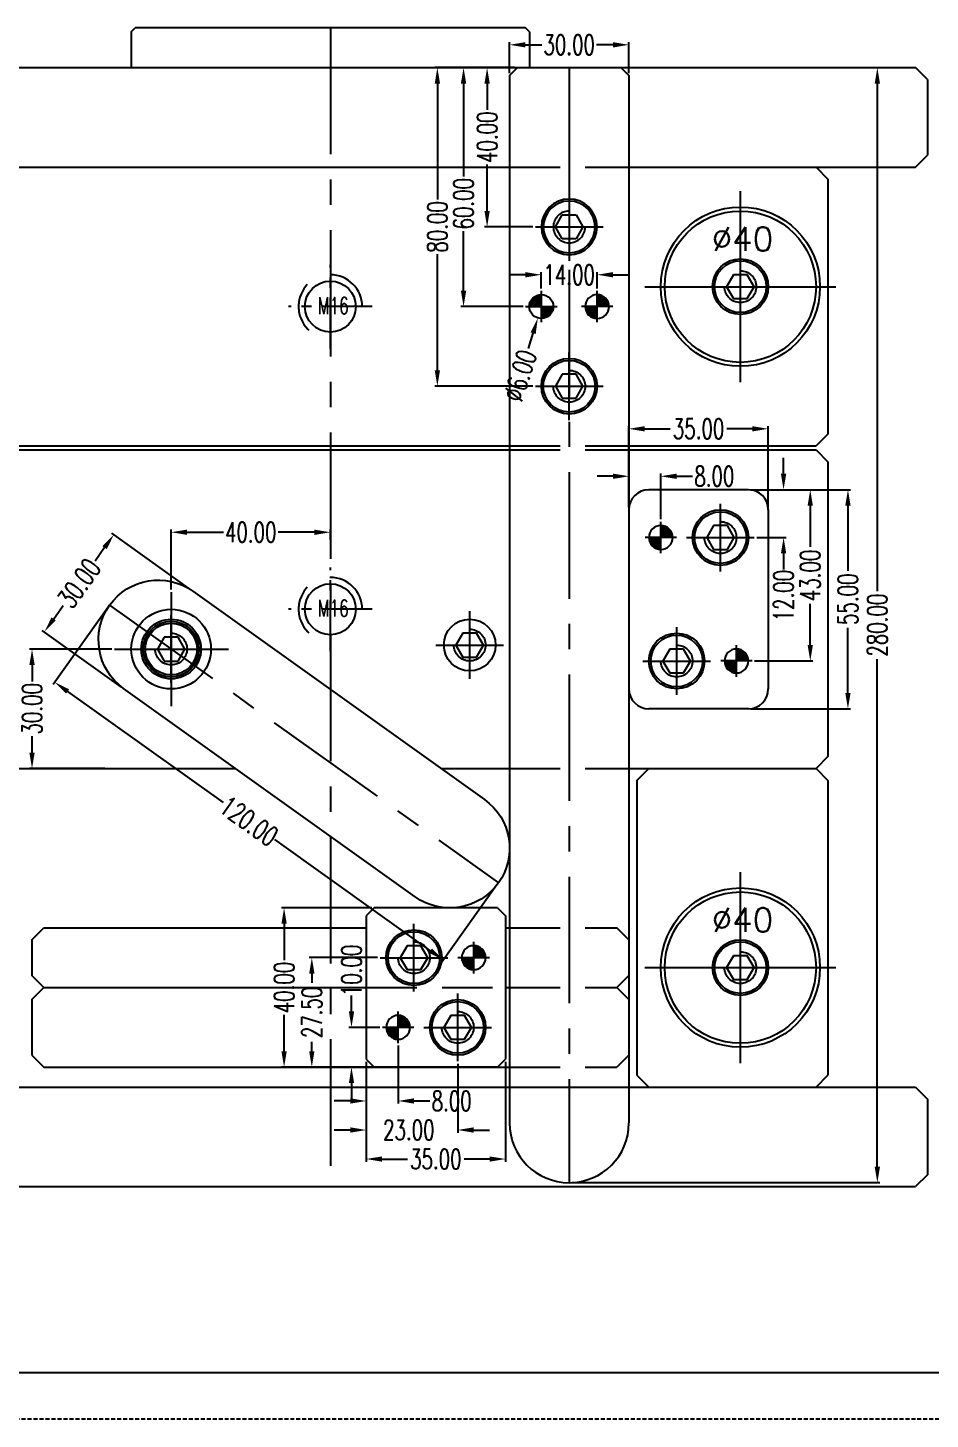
# Model space of a CAD drawing. Header units: inches. Extents: x 149964 to 151052, y -48230 to -47460.
# Drawn here: x 150154.2 to 150380.8, y -48229.7 to -47880.3 of the extents above; entities that cross this region are included whole.
import ezdxf

# ---------------------------------------------------------------- set-up
doc = ezdxf.new("R2010")
doc.units = ezdxf.units.IN
doc.header["$LTSCALE"] = 2
doc.header["$MEASUREMENT"] = 0
doc.header["$PDMODE"] = 3
doc.header["$PDSIZE"] = 0.3125
for name, pattern in [('ACAD_ISO08W100', [36, 24, -3, 6, -3]), ('CENTER', [50.8, 31.75, -6.35, 6.35, -6.35]), ('CENTER1', [0.6, 0.3, -0.1, 0.1, -0.1]), ('CENTERX2', [4, 2.5, -0.5, 0.5, -0.5]), ('DASHED', [0.75, 0.5, -0.25]), ('HIDDEN', [9.525, 6.35, -3.175]), ('HIDDEN2', [4.7625, 3.175, -1.5875])]:
    doc.linetypes.add(name, pattern=pattern)
doc.layers.get('0').update_dxf_attribs({"linetype": 'CONTINUOUS'})
doc.layers.get('Defpoints').update_dxf_attribs({"linetype": 'CONTINUOUS'})
for name, color, linetype in [('A', 7, 'CONTINUOUS'), ('CL', 1, 'ACAD_ISO08W100'), ('H7', 1, 'CENTERX2'), ('PIN', 4, 'CONTINUOUS'), ('SCREW', 52, 'HIDDEN'), ('SLIDE', 6, 'CONTINUOUS'), ('SP', 3, 'CONTINUOUS')]:
    doc.layers.add(name, color=color, linetype=linetype)
doc.layers.add('dim', color=3, linetype='CONTINUOUS', lineweight=15)
doc.layers.add('WR', color=122, linetype='HIDDEN', lineweight=18)
doc.styles.add('ROMANS', font='ROMANS.shx', dxfattribs={"height": 5, "bigfont": 'chineset.shx'})
doc.styles.get("Standard").update_dxf_attribs({"font": 'txt.shx', "width": 0.67})
doc.dimstyles.new('2.00', dxfattribs={"dimtxt": 5, "dimasz": 4, "dimexe": 0.666, "dimexo": 0.626, "dimgap": 1, "dimtad": 0, "dimzin": 0, "dimdsep": 46, "dimtxsty": 'Standard', "dimcen": 0.09, "dimclrd": 3, "dimclre": 3, "dimclrt": 7, "dimazin": 0, "dimtfac": 1, "dimtofl": 0, "dimtmove": 0, "dimatfit": 0, "dimfxl": 0, "dimtolj": 1, "dimtzin": 0, "dimarcsym": 0})

# ---------------------------------------------------------------- blocks, each defined once
blk = doc.blocks.new('20100227.151117')
at = {"layer": 'SCREW', "linetype": 'CENTER1', "ltscale": 35}
for p, q in [((0, -8.5), (0, 8.5)), ((-8.5, 0), (8.5, 0))]:
    blk.add_line(p, q, dxfattribs=at)
at = {"layer": 'SCREW', "linetype": 'HIDDEN2'}
blk.add_lwpolyline([(-1.73, 3), (-3.46, 0), (-1.73, -3), (1.73, -3), (3.46, 0), (1.73, 3)], close=True, dxfattribs=at)
at = {"layer": 'SCREW', "linetype": 'Continuous'}
for radius in [7, 6.5]:
    blk.add_circle((0, 0), radius, dxfattribs=at)
at = {"layer": 'SCREW'}
blk.add_circle((0, 0), 4, dxfattribs=at)
blk = doc.blocks.new('FGA')
at = {"layer": 'PIN'}
for p, q in [((19364.31, -4822.37), (19368.28, -4818.4)), ((19364.38, -4821.64), (19367.58, -4818.43)), ((19364.68, -4820.67), (19366.62, -4818.74)), ((19365, -4822.34), (19368.28, -4819.06)), ((19365.67, -4822.34), (19368.28, -4819.72)), ((19366.33, -4822.34), (19368.28, -4820.39)), ((19366.99, -4822.34), (19368.28, -4821.05)), ((19367.65, -4822.34), (19368.28, -4821.71)), ((19368.28, -4823.7), (19369.64, -4822.34)), ((19368.28, -4822.38), (19368.32, -4822.34)), ((19368.28, -4823.04), (19368.98, -4822.34)), ((19368.28, -4824.36), (19370.31, -4822.34)), ((19368.28, -4825.69), (19371.63, -4822.34)), ((19368.28, -4825.03), (19370.97, -4822.34)), ((19368.33, -4826.31), (19372.25, -4822.38)), ((19369.07, -4826.23), (19372.17, -4823.13)), ((19370.08, -4825.88), (19371.82, -4824.14))]:
    blk.add_line(p, q, dxfattribs=at)
at = {"layer": 'PIN', "linetype": 'CENTER'}
for p, q in [((19368.28, -4827.56), (19368.28, -4817.12)), ((19363.06, -4822.34), (19373.5, -4822.34))]:
    blk.add_line(p, q, dxfattribs=at)
at = {"layer": 'PIN'}
blk.add_circle((19368.28, -4822.34), 3.97, dxfattribs=at)
blk = doc.blocks.new('*D35399')
at = {"layer": 'Defpoints', "color": 0}
for p in [(150174.71, -48025.31), (150272.36, -48095.06), (150258.54, -48114.41)]:
    blk.add_point(p, dxfattribs=at)
at = {"layer": 'dim', "color": 3, "linetype": 'ByBlock', "lineweight": -2}
for p, q in [((150174.35, -48025.82), (150160.5, -48045.21)), ((150164.14, -48046.99), (150203.22, -48074.9)), ((150255.28, -48112.09), (150216.21, -48084.18)), ((150272, -48095.57), (150258.15, -48114.96))]:
    blk.add_line(p, q, dxfattribs=at)
at = {"layer": 'dim', "color": 3, "linetype": 'ByBlock'}
for points in [[(150164.53, -48046.45), (150163.76, -48047.53), (150160.89, -48044.67)], [(150254.9, -48112.63), (150255.67, -48111.55), (150258.54, -48114.41)]]:
    blk.add_solid(points, dxfattribs=at)
at = {"layer": 'dim', "color": 7, "linetype": 'ByBlock', "insert": (150209.71, -48079.54), "char_height": 5, "attachment_point": 5, "rotation": 324.4623}
blk.add_mtext('\\A1;120.00', dxfattribs=at)
blk = doc.blocks.new('*D35400')
at = {"layer": 'Defpoints', "color": 0}
for p in [(150155.21, -48036.34), (150175.89, -48036.34), (150174.08, -48066.34)]:
    blk.add_point(p, dxfattribs=at)
at = {"layer": 'dim', "color": 3, "linetype": 'ByBlock', "lineweight": -2}
for p, q in [((150175.26, -48036.34), (150154.55, -48036.34)), ((150155.21, -48040.34), (150155.21, -48044.48)), ((150155.21, -48062.34), (150155.21, -48058.21)), ((150173.46, -48066.34), (150154.55, -48066.34))]:
    blk.add_line(p, q, dxfattribs=at)
at = {"layer": 'dim', "color": 3, "linetype": 'ByBlock'}
for points in [[(150155.88, -48040.34), (150154.55, -48040.34), (150155.21, -48036.34)], [(150154.55, -48062.34), (150155.88, -48062.34), (150155.21, -48066.34)]]:
    blk.add_solid(points, dxfattribs=at)
at = {"layer": 'dim', "color": 7, "linetype": 'ByBlock', "insert": (150155.21, -48051.34), "char_height": 5, "attachment_point": 5, "rotation": 90}
blk.add_mtext('\\A1;30.00', dxfattribs=at)
blk = doc.blocks.new('*D35401')
at = {"layer": 'Defpoints', "color": 0}
for p in [(150230.15, -48007.02), (150230.15, -48009.48), (150190.15, -48022.03)]:
    blk.add_point(p, dxfattribs=at)
at = {"layer": 'dim', "color": 3, "linetype": 'ByBlock', "lineweight": -2}
for p, q in [((150190.15, -48021.4), (150190.15, -48006.35)), ((150194.15, -48007.02), (150203.29, -48007.02)), ((150226.15, -48007.02), (150217.02, -48007.02)), ((150230.15, -48008.85), (150230.15, -48006.35))]:
    blk.add_line(p, q, dxfattribs=at)
at = {"layer": 'dim', "color": 3, "linetype": 'ByBlock'}
for points in [[(150194.15, -48006.35), (150194.15, -48007.68), (150190.15, -48007.02)], [(150226.15, -48007.68), (150226.15, -48006.35), (150230.15, -48007.02)]]:
    blk.add_solid(points, dxfattribs=at)
at = {"layer": 'dim', "color": 7, "linetype": 'ByBlock', "insert": (150210.15, -48007.02), "char_height": 5, "attachment_point": 5}
blk.add_mtext('\\A1;40.00', dxfattribs=at)
blk = doc.blocks.new('*D35402')
at = {"layer": 'Defpoints', "color": 0}
for p in [(150218.53, -48101.34), (150241.15, -48101.34), (150241.15, -48141.34)]:
    blk.add_point(p, dxfattribs=at)
at = {"layer": 'dim', "color": 3, "linetype": 'ByBlock', "lineweight": -2}
for p, q in [((150240.53, -48101.34), (150217.86, -48101.34)), ((150218.53, -48105.34), (150218.53, -48114.48)), ((150218.53, -48137.34), (150218.53, -48128.21)), ((150240.53, -48141.34), (150217.86, -48141.34))]:
    blk.add_line(p, q, dxfattribs=at)
at = {"layer": 'dim', "color": 3, "linetype": 'ByBlock'}
for points in [[(150219.2, -48105.34), (150217.86, -48105.34), (150218.53, -48101.34)], [(150217.86, -48137.34), (150219.2, -48137.34), (150218.53, -48141.34)]]:
    blk.add_solid(points, dxfattribs=at)
at = {"layer": 'dim', "color": 7, "linetype": 'ByBlock', "insert": (150218.53, -48121.34), "char_height": 5, "attachment_point": 5, "rotation": 90}
blk.add_mtext('\\A1;40.00', dxfattribs=at)
blk = doc.blocks.new('*D35403')
at = {"layer": 'Defpoints', "color": 0}
for p in [(150235.46, -48131.34), (150243.21, -48131.34), (150241.15, -48141.34)]:
    blk.add_point(p, dxfattribs=at)
at = {"layer": 'dim', "color": 3, "linetype": 'ByBlock', "lineweight": -2}
for p, q in [((150235.46, -48127.34), (150235.46, -48123.34)), ((150242.58, -48131.34), (150234.8, -48131.34)), ((150240.53, -48141.34), (150234.8, -48141.34)), ((150235.46, -48145.34), (150235.46, -48149.34))]:
    blk.add_line(p, q, dxfattribs=at)
at = {"layer": 'dim', "color": 3, "linetype": 'ByBlock'}
for points in [[(150234.8, -48127.34), (150236.13, -48127.34), (150235.46, -48131.34)], [(150236.13, -48145.34), (150234.8, -48145.34), (150235.46, -48141.34)]]:
    blk.add_solid(points, dxfattribs=at)
at = {"layer": 'dim', "color": 7, "linetype": 'ByBlock', "insert": (150235.46, -48117.04), "char_height": 5, "attachment_point": 5, "rotation": 90}
blk.add_mtext('\\A1;10.00', dxfattribs=at)
blk = doc.blocks.new('*D35404')
at = {"layer": 'Defpoints', "color": 0}
for p in [(150225.5, -48113.84), (150242.65, -48113.84), (150241.15, -48141.34)]:
    blk.add_point(p, dxfattribs=at)
at = {"layer": 'dim', "color": 3, "linetype": 'ByBlock', "lineweight": -2}
for p, q in [((150242.03, -48113.84), (150224.83, -48113.84)), ((150225.5, -48117.84), (150225.5, -48120.17)), ((150225.5, -48137.34), (150225.5, -48135.02)), ((150240.53, -48141.34), (150224.83, -48141.34))]:
    blk.add_line(p, q, dxfattribs=at)
at = {"layer": 'dim', "color": 3, "linetype": 'ByBlock'}
for points in [[(150226.16, -48117.84), (150224.83, -48117.84), (150225.5, -48113.84)], [(150224.83, -48137.34), (150226.16, -48137.34), (150225.5, -48141.34)]]:
    blk.add_solid(points, dxfattribs=at)
at = {"layer": 'dim', "color": 7, "linetype": 'ByBlock', "insert": (150225.5, -48127.59), "char_height": 5, "attachment_point": 5, "rotation": 90}
blk.add_mtext('\\A1;27.50', dxfattribs=at)
blk = doc.blocks.new('*D35405')
at = {"layer": 'Defpoints', "color": 0}
for p in [(150247.15, -48135.29), (150239.15, -48139.34), (150247.15, -48149.83)]:
    blk.add_point(p, dxfattribs=at)
at = {"layer": 'dim', "color": 3, "linetype": 'ByBlock', "lineweight": -2}
for p, q in [((150247.15, -48135.92), (150247.15, -48150.49)), ((150239.15, -48139.97), (150239.15, -48150.49)), ((150235.15, -48149.83), (150231.15, -48149.83)), ((150251.15, -48149.83), (150255.15, -48149.83))]:
    blk.add_line(p, q, dxfattribs=at)
at = {"layer": 'dim', "color": 3, "linetype": 'ByBlock'}
for points in [[(150235.15, -48150.49), (150235.15, -48149.16), (150239.15, -48149.83)], [(150251.15, -48149.16), (150251.15, -48150.49), (150247.15, -48149.83)]]:
    blk.add_solid(points, dxfattribs=at)
at = {"layer": 'dim', "color": 7, "linetype": 'ByBlock', "insert": (150260.62, -48149.83), "char_height": 5, "attachment_point": 5}
blk.add_mtext('\\A1;8.00', dxfattribs=at)
blk = doc.blocks.new('*D35406')
at = {"layer": 'Defpoints', "color": 0}
for p in [(150239.15, -48139.34), (150262.15, -48139.84), (150262.15, -48157.12)]:
    blk.add_point(p, dxfattribs=at)
at = {"layer": 'dim', "color": 3, "linetype": 'ByBlock', "lineweight": -2}
for p, q in [((150239.15, -48139.97), (150239.15, -48157.79)), ((150262.15, -48140.47), (150262.15, -48157.79)), ((150235.15, -48157.12), (150231.15, -48157.12)), ((150266.15, -48157.12), (150270.15, -48157.12))]:
    blk.add_line(p, q, dxfattribs=at)
at = {"layer": 'dim', "color": 3, "linetype": 'ByBlock'}
for points in [[(150235.15, -48157.79), (150235.15, -48156.45), (150239.15, -48157.12)], [(150266.15, -48156.45), (150266.15, -48157.79), (150262.15, -48157.12)]]:
    blk.add_solid(points, dxfattribs=at)
at = {"layer": 'dim', "color": 7, "linetype": 'ByBlock', "insert": (150249.85, -48157.12), "char_height": 5, "attachment_point": 5}
blk.add_mtext('\\A1;23.00', dxfattribs=at)
blk = doc.blocks.new('*D35407')
at = {"layer": 'Defpoints', "color": 0}
for p in [(150239.15, -48139.34), (150274.15, -48139.34), (150274.15, -48164.41)]:
    blk.add_point(p, dxfattribs=at)
at = {"layer": 'dim', "color": 3, "linetype": 'ByBlock', "lineweight": -2}
for p, q in [((150239.15, -48139.97), (150239.15, -48165.08)), ((150274.15, -48139.97), (150274.15, -48165.08)), ((150243.15, -48164.41), (150249.51, -48164.41)), ((150270.15, -48164.41), (150263.79, -48164.41))]:
    blk.add_line(p, q, dxfattribs=at)
at = {"layer": 'dim', "color": 3, "linetype": 'ByBlock'}
for points in [[(150243.15, -48163.75), (150243.15, -48165.08), (150239.15, -48164.41)], [(150270.15, -48165.08), (150270.15, -48163.75), (150274.15, -48164.41)]]:
    blk.add_solid(points, dxfattribs=at)
at = {"layer": 'dim', "color": 7, "linetype": 'ByBlock', "insert": (150256.65, -48164.41), "char_height": 5, "attachment_point": 5}
blk.add_mtext('\\A1;35.00', dxfattribs=at)
blk = doc.blocks.new('*D35408')
at = {"layer": 'Defpoints', "color": 0}
for p in [(150175.76, -48007.63), (150195.64, -48021.83), (150178.2, -48046.24)]:
    blk.add_point(p, dxfattribs=at)
at = {"layer": 'dim', "color": 3, "linetype": 'ByBlock', "lineweight": -2}
for p, q in [((150195.13, -48021.46), (150175.22, -48007.24)), ((150173.43, -48010.88), (150171.03, -48014.25)), ((150160.65, -48028.79), (150163.05, -48025.42)), ((150177.69, -48045.88), (150157.78, -48031.65))]:
    blk.add_line(p, q, dxfattribs=at)
at = {"layer": 'dim', "color": 3, "linetype": 'ByBlock'}
for points in [[(150173.98, -48011.27), (150172.89, -48010.5), (150175.76, -48007.63)], [(150160.1, -48028.4), (150161.19, -48029.17), (150158.32, -48032.04)]]:
    blk.add_solid(points, dxfattribs=at)
at = {"layer": 'dim', "color": 7, "linetype": 'ByBlock', "insert": (150167.04, -48019.84), "char_height": 5, "attachment_point": 5, "rotation": 54.4623}
blk.add_mtext('\\A1;30.00', dxfattribs=at)
blk = doc.blocks.new('*D35409')
at = {"layer": 'Defpoints', "color": 0}
for p in [(150305.15, -47884.61), (150275.15, -47892.34), (150305.15, -47892.34)]:
    blk.add_point(p, dxfattribs=at)
at = {"layer": 'dim', "color": 3, "linetype": 'ByBlock', "lineweight": -2}
for p, q in [((150275.15, -47891.72), (150275.15, -47883.95)), ((150279.15, -47884.61), (150283.29, -47884.61)), ((150301.15, -47884.61), (150297.02, -47884.61)), ((150305.15, -47891.72), (150305.15, -47883.95))]:
    blk.add_line(p, q, dxfattribs=at)
at = {"layer": 'dim', "color": 3, "linetype": 'ByBlock'}
for points in [[(150279.15, -47883.94), (150279.15, -47885.28), (150275.15, -47884.61)], [(150301.15, -47885.28), (150301.15, -47883.94), (150305.15, -47884.61)]]:
    blk.add_solid(points, dxfattribs=at)
at = {"layer": 'dim', "color": 7, "linetype": 'ByBlock', "insert": (150290.15, -47884.61), "char_height": 5, "attachment_point": 5}
blk.add_mtext('\\A1;30.00', dxfattribs=at)
blk = doc.blocks.new('*D35410')
at = {"layer": 'Defpoints', "color": 0}
for p in [(150277.15, -47890.34), (150269.53, -47930.34), (150281.65, -47930.34)]:
    blk.add_point(p, dxfattribs=at)
at = {"layer": 'dim', "color": 3, "linetype": 'ByBlock', "lineweight": -2}
for p, q in [((150276.53, -47890.34), (150268.86, -47890.34)), ((150269.53, -47894.34), (150269.53, -47900.97)), ((150269.53, -47926.34), (150269.53, -47914.7)), ((150281.03, -47930.34), (150268.86, -47930.34))]:
    blk.add_line(p, q, dxfattribs=at)
at = {"layer": 'dim', "color": 3, "linetype": 'ByBlock'}
for points in [[(150270.19, -47894.34), (150268.86, -47894.34), (150269.53, -47890.34)], [(150268.86, -47926.34), (150270.19, -47926.34), (150269.53, -47930.34)]]:
    blk.add_solid(points, dxfattribs=at)
at = {"layer": 'dim', "color": 7, "linetype": 'ByBlock', "insert": (150269.53, -47907.83), "char_height": 5, "attachment_point": 5, "rotation": 90}
blk.add_mtext('\\A1;40.00', dxfattribs=at)
blk = doc.blocks.new('*D35411')
at = {"layer": 'Defpoints', "color": 0}
for p in [(150277.15, -47890.34), (150263.61, -47950.34), (150279.21, -47950.34)]:
    blk.add_point(p, dxfattribs=at)
at = {"layer": 'dim', "color": 3, "linetype": 'ByBlock', "lineweight": -2}
for p, q in [((150276.53, -47890.34), (150262.94, -47890.34)), ((150263.61, -47894.34), (150263.61, -47917.65)), ((150263.61, -47946.34), (150263.61, -47931.37)), ((150278.58, -47950.34), (150262.94, -47950.34))]:
    blk.add_line(p, q, dxfattribs=at)
at = {"layer": 'dim', "color": 3, "linetype": 'ByBlock'}
for points in [[(150264.28, -47894.34), (150262.94, -47894.34), (150263.61, -47890.34)], [(150262.94, -47946.34), (150264.28, -47946.34), (150263.61, -47950.34)]]:
    blk.add_solid(points, dxfattribs=at)
at = {"layer": 'dim', "color": 7, "linetype": 'ByBlock', "insert": (150263.61, -47924.51), "char_height": 5, "attachment_point": 5, "rotation": 90}
blk.add_mtext('\\A1;60.00', dxfattribs=at)
blk = doc.blocks.new('*D35412')
at = {"layer": 'Defpoints', "color": 0}
for p in [(150277.15, -47890.34), (150257.03, -47970.34), (150281.65, -47970.34)]:
    blk.add_point(p, dxfattribs=at)
at = {"layer": 'dim', "color": 3, "linetype": 'ByBlock', "lineweight": -2}
for p, q in [((150276.53, -47890.34), (150256.37, -47890.34)), ((150257.03, -47894.34), (150257.03, -47923.48)), ((150257.03, -47966.34), (150257.03, -47937.21)), ((150281.03, -47970.34), (150256.37, -47970.34))]:
    blk.add_line(p, q, dxfattribs=at)
at = {"layer": 'dim', "color": 3, "linetype": 'ByBlock'}
for points in [[(150257.7, -47894.34), (150256.37, -47894.34), (150257.03, -47890.34)], [(150256.37, -47966.34), (150257.7, -47966.34), (150257.03, -47970.34)]]:
    blk.add_solid(points, dxfattribs=at)
at = {"layer": 'dim', "color": 7, "linetype": 'ByBlock', "insert": (150257.03, -47930.34), "char_height": 5, "attachment_point": 5, "rotation": 90}
blk.add_mtext('\\A1;80.00', dxfattribs=at)
blk = doc.blocks.new('*D35413')
at = {"layer": 'Defpoints', "color": 0}
for p in [(150283.15, -47942.35), (150283.15, -47946.4), (150297.15, -47946.4)]:
    blk.add_point(p, dxfattribs=at)
at = {"layer": 'dim', "color": 3, "linetype": 'ByBlock', "lineweight": -2}
for p, q in [((150279.15, -47942.35), (150275.15, -47942.35)), ((150283.15, -47945.77), (150283.15, -47941.69)), ((150297.15, -47945.77), (150297.15, -47941.69)), ((150301.15, -47942.35), (150305.15, -47942.35))]:
    blk.add_line(p, q, dxfattribs=at)
at = {"layer": 'dim', "color": 3, "linetype": 'ByBlock'}
for points in [[(150279.15, -47943.02), (150279.15, -47941.69), (150283.15, -47942.35)], [(150301.15, -47941.69), (150301.15, -47943.02), (150297.15, -47942.35)]]:
    blk.add_solid(points, dxfattribs=at)
at = {"layer": 'dim', "color": 7, "linetype": 'ByBlock', "insert": (150290.15, -47942.35), "char_height": 5, "attachment_point": 5}
blk.add_mtext('\\A1;14.00', dxfattribs=at)
blk = doc.blocks.new('*D35414')
at = {"layer": 'Defpoints', "color": 0}
for p in [(150284.03, -47947.48), (150282.27, -47953.21)]:
    blk.add_point(p, dxfattribs=at)
at = {"layer": 'dim', "color": 3, "linetype": 'ByBlock', "lineweight": -2}
for p, q in [((150283.06, -47950.34), (150283.24, -47950.34)), ((150283.15, -47950.43), (150283.15, -47950.25)), ((150279.92, -47960.86), (150281.1, -47957.04))]:
    blk.add_line(p, q, dxfattribs=at)
at = {"layer": 'dim', "color": 3, "linetype": 'ByBlock'}
blk.add_solid([(150281.73, -47957.23), (150280.46, -47956.84), (150282.27, -47953.21)], dxfattribs=at)
at = {"layer": 'dim', "color": 7, "linetype": 'ByBlock', "insert": (150277.82, -47967.69), "char_height": 5, "attachment_point": 5, "rotation": 72.9189}
blk.add_mtext('\\A1;%%c6.00', dxfattribs=at)
blk = doc.blocks.new('*D35415')
at = {"layer": 'Defpoints', "color": 0}
for p in [(150365.33, -47890.34), (150367.55, -47890.34), (150290.15, -48170.34)]:
    blk.add_point(p, dxfattribs=at)
at = {"layer": 'dim', "color": 3, "linetype": 'ByBlock', "lineweight": -2}
for p, q in [((150365.96, -47890.34), (150368.22, -47890.34)), ((150367.55, -47894.34), (150367.55, -48021.81)), ((150367.55, -48166.34), (150367.55, -48038.88)), ((150290.78, -48170.34), (150368.22, -48170.34))]:
    blk.add_line(p, q, dxfattribs=at)
at = {"layer": 'dim', "color": 3, "linetype": 'ByBlock'}
for points in [[(150368.22, -47894.34), (150366.89, -47894.34), (150367.55, -47890.34)], [(150366.89, -48166.34), (150368.22, -48166.34), (150367.55, -48170.34)]]:
    blk.add_solid(points, dxfattribs=at)
at = {"layer": 'dim', "color": 7, "linetype": 'ByBlock', "insert": (150367.55, -48030.34), "char_height": 5, "attachment_point": 5, "rotation": 90}
blk.add_mtext('\\A1;280.00', dxfattribs=at)
blk = doc.blocks.new('20100227.151919')
at = {"layer": 'SCREW', "linetype": 'CENTER1', "ltscale": 35}
for p, q in [((0, -8.5), (0, 8.5)), ((-8.5, 0), (8.5, 0))]:
    blk.add_line(p, q, dxfattribs=at)
at = {"layer": 'SCREW', "linetype": 'HIDDEN2'}
blk.add_lwpolyline([(-1.73, 3), (-3.46, 0), (-1.73, -3), (1.73, -3), (3.46, 0), (1.73, 3)], close=True, dxfattribs=at)
at = {"layer": 'SCREW', "linetype": 'Continuous'}
blk.add_circle((0, 0), 6.5, dxfattribs=at)
at = {"layer": 'SCREW'}
blk.add_circle((0, 0), 4, dxfattribs=at)
blk = doc.blocks.new('20160804.143923')
at = {"layer": 'SP', "color": 3, "linetype": 'CENTER', "ltscale": 0.3}
for p, q in [((0, -24), (0, 24)), ((-24, 0), (24, 0))]:
    blk.add_line(p, q, dxfattribs=at)
at = {"layer": 'SP'}
for radius in [20, 19]:
    blk.add_circle((0, 0), radius, dxfattribs=at)
at = {"layer": 'SCREW'}
blk.add_blockref('20100227.151117', (0, 0), dxfattribs=at)
at = {"layer": 'H7', "color": 4, "linetype": 'ByBlock', "insert": (-7.19, 14.98), "char_height": 6, "attachment_point": 1, "style": 'ROMANS'}
blk.add_mtext('{\\Ftxt.shx;%%C40}', dxfattribs=at)
blk = doc.blocks.new('*D35433')
at = {"layer": 'Defpoints', "color": 0}
for p in [(150313.15, -47992.96), (150305.15, -48001.34), (150313.15, -48004.4)]:
    blk.add_point(p, dxfattribs=at)
at = {"layer": 'dim', "color": 3, "linetype": 'ByBlock', "lineweight": -2}
for p, q in [((150301.15, -47992.96), (150297.15, -47992.96)), ((150305.15, -48000.72), (150305.15, -47992.29)), ((150313.15, -48003.77), (150313.15, -47992.29)), ((150317.15, -47992.96), (150321.15, -47992.96))]:
    blk.add_line(p, q, dxfattribs=at)
at = {"layer": 'dim', "color": 3, "linetype": 'ByBlock'}
for points in [[(150301.15, -47993.62), (150301.15, -47992.29), (150305.15, -47992.96)], [(150317.15, -47992.29), (150317.15, -47993.62), (150313.15, -47992.96)]]:
    blk.add_solid(points, dxfattribs=at)
at = {"layer": 'dim', "color": 7, "linetype": 'ByBlock', "insert": (150326.62, -47992.96), "char_height": 5, "attachment_point": 5}
blk.add_mtext('\\A1;8.00', dxfattribs=at)
blk = doc.blocks.new('*D35434')
at = {"layer": 'Defpoints', "color": 0}
for p in [(150340.15, -47981.04), (150305.15, -48001.34), (150340.15, -48001.34)]:
    blk.add_point(p, dxfattribs=at)
at = {"layer": 'dim', "color": 3, "linetype": 'ByBlock', "lineweight": -2}
for p, q in [((150305.15, -48000.72), (150305.15, -47980.37)), ((150309.15, -47981.04), (150315.51, -47981.04)), ((150336.15, -47981.04), (150329.79, -47981.04)), ((150340.15, -48000.72), (150340.15, -47980.37))]:
    blk.add_line(p, q, dxfattribs=at)
at = {"layer": 'dim', "color": 3, "linetype": 'ByBlock'}
for points in [[(150309.15, -47980.37), (150309.15, -47981.7), (150305.15, -47981.04)], [(150336.15, -47981.7), (150336.15, -47980.37), (150340.15, -47981.04)]]:
    blk.add_solid(points, dxfattribs=at)
at = {"layer": 'dim', "color": 7, "linetype": 'ByBlock', "insert": (150322.65, -47981.04), "char_height": 5, "attachment_point": 5}
blk.add_mtext('\\A1;35.00', dxfattribs=at)
blk = doc.blocks.new('*D35435')
at = {"layer": 'Defpoints', "color": 0}
for p in [(150335.15, -47996.34), (150336.65, -48008.34), (150344, -48008.34)]:
    blk.add_point(p, dxfattribs=at)
at = {"layer": 'dim', "color": 3, "linetype": 'ByBlock', "lineweight": -2}
for p, q in [((150344, -47992.34), (150344, -47988.34)), ((150335.78, -47996.34), (150344.67, -47996.34)), ((150337.28, -48008.34), (150344.67, -48008.34)), ((150344, -48012.34), (150344, -48016.34))]:
    blk.add_line(p, q, dxfattribs=at)
at = {"layer": 'dim', "color": 3, "linetype": 'ByBlock'}
for points in [[(150343.33, -47992.34), (150344.67, -47992.34), (150344, -47996.34)], [(150344.67, -48012.34), (150343.33, -48012.34), (150344, -48008.34)]]:
    blk.add_solid(points, dxfattribs=at)
at = {"layer": 'dim', "color": 7, "linetype": 'ByBlock', "insert": (150344, -48022.93), "char_height": 5, "attachment_point": 5, "rotation": 90}
blk.add_mtext('\\A1;12.00', dxfattribs=at)
blk = doc.blocks.new('*D35436')
at = {"layer": 'Defpoints', "color": 0}
for p in [(150335.15, -47996.34), (150336.1, -48039.34), (150350.71, -48039.34)]:
    blk.add_point(p, dxfattribs=at)
at = {"layer": 'dim', "color": 3, "linetype": 'ByBlock', "lineweight": -2}
for p, q in [((150335.78, -47996.34), (150351.37, -47996.34)), ((150350.71, -48000.34), (150350.71, -48010.7)), ((150350.71, -48035.34), (150350.71, -48024.99)), ((150336.72, -48039.34), (150351.37, -48039.34))]:
    blk.add_line(p, q, dxfattribs=at)
at = {"layer": 'dim', "color": 3, "linetype": 'ByBlock'}
for points in [[(150351.37, -48000.34), (150350.04, -48000.34), (150350.71, -47996.34)], [(150350.04, -48035.34), (150351.37, -48035.34), (150350.71, -48039.34)]]:
    blk.add_solid(points, dxfattribs=at)
at = {"layer": 'dim', "color": 7, "linetype": 'ByBlock', "insert": (150350.71, -48017.84), "char_height": 5, "attachment_point": 5, "rotation": 90}
blk.add_mtext('\\A1;43.00', dxfattribs=at)
blk = doc.blocks.new('*D35437')
at = {"layer": 'Defpoints', "color": 0}
for p in [(150335.15, -47996.34), (150335.15, -48051.34), (150360.17, -48051.34)]:
    blk.add_point(p, dxfattribs=at)
at = {"layer": 'dim', "color": 3, "linetype": 'ByBlock', "lineweight": -2}
for p, q in [((150335.78, -47996.34), (150360.84, -47996.34)), ((150360.17, -48000.34), (150360.17, -48016.7)), ((150360.17, -48047.34), (150360.17, -48030.99)), ((150335.78, -48051.34), (150360.84, -48051.34))]:
    blk.add_line(p, q, dxfattribs=at)
at = {"layer": 'dim', "color": 3, "linetype": 'ByBlock'}
for points in [[(150360.84, -48000.34), (150359.5, -48000.34), (150360.17, -47996.34)], [(150359.5, -48047.34), (150360.84, -48047.34), (150360.17, -48051.34)]]:
    blk.add_solid(points, dxfattribs=at)
at = {"layer": 'dim', "color": 7, "linetype": 'ByBlock', "insert": (150360.17, -48023.84), "char_height": 5, "attachment_point": 5, "rotation": 90}
blk.add_mtext('\\A1;55.00', dxfattribs=at)

msp = doc.modelspace()

# ---------------------------------------------------------------- linework, layer by layer
at = {"linetype": 'Continuous'}
for p, q in [((150180.153, -47881.345), (150181.153, -47880.345)), ((150180.153, -47881.345), (150180.153, -47890.345)), ((150279.153, -47880.345), (150181.153, -47880.345)), ((150280.153, -47881.345), (150279.153, -47880.345)), ((150280.153, -47881.345), (150280.153, -47890.345)), ((150083.153, -47890.345), (150377.153, -47890.345)), ((150380.153, -47893.345), (150377.153, -47890.345)), ((150380.153, -47893.345), (150380.153, -47912.345)), ((150377.153, -47915.345), (150380.153, -47912.345)), ((150083.153, -47915.345), (150275.153, -47915.345)), ((150305.153, -47915.345), (150377.153, -47915.345)), ((150352.153, -47915.345), (150355.153, -47918.345)), ((150355.153, -47918.345), (150355.153, -47982.345)), ((150355.153, -47982.345), (150352.153, -47985.345)), ((150108.153, -47985.345), (150275.153, -47985.345)), ((150108.153, -47986.345), (150275.153, -47986.345)), ((150305.153, -47985.345), (150352.153, -47985.345)), ((150305.153, -47986.345), (150352.153, -47986.345)), ((150352.153, -47986.345), (150355.153, -47989.345)), ((150355.153, -47989.345), (150355.153, -48063.345)), ((150355.153, -48063.345), (150352.153, -48066.345)), ((150108.153, -48066.345), (150206.346, -48066.345)), ((150257.96, -48066.345), (150275.153, -48066.345)), ((150305.153, -48066.345), (150352.153, -48066.345)), ((150307.153, -48069.345), (150310.153, -48066.345)), ((150352.153, -48066.345), (150355.153, -48069.345)), ((150307.153, -48069.345), (150307.153, -48143.345)), ((150355.153, -48069.345), (150355.153, -48143.345)), ((150158.153, -48106.345), (150239.153, -48106.345)), ((150274.153, -48106.345), (150275.153, -48106.345)), ((150158.153, -48121.345), (150239.153, -48121.345)), ((150274.153, -48121.345), (150275.153, -48121.345)), ((150155.153, -48124.345), (150155.153, -48138.345)), ((150155.153, -48138.345), (150158.153, -48141.345)), ((150158.153, -48141.345), (150275.153, -48141.345)), ((150307.153, -48143.345), (150310.153, -48146.345)), ((150352.153, -48146.345), (150355.153, -48143.345)), ((150083.153, -48146.345), (150275.153, -48146.345)), ((150275.153, -48146.345), (150377.153, -48146.345)), ((150377.153, -48146.345), (150380.153, -48149.345)), ((150380.153, -48149.345), (150380.153, -48168.345)), ((150380.153, -48168.345), (150377.153, -48171.345)), ((150083.153, -48171.345), (150377.153, -48171.345))]:
    msp.add_line(p, q, dxfattribs=at)
at = {"color": 8, "linetype": 'HIDDEN'}
for p, q in [((150275.153, -47915.345), (150305.153, -47915.345)), ((150275.153, -47985.345), (150305.153, -47985.345)), ((150275.153, -47986.345), (150305.153, -47986.345)), ((150275.153, -48066.345), (150305.153, -48066.345)), ((150275.153, -48106.345), (150302.153, -48106.345)), ((150305.153, -48109.345), (150302.153, -48106.345)), ((150305.153, -48109.345), (150305.153, -48118.345)), ((150239.153, -48121.345), (150274.153, -48121.345)), ((150275.153, -48121.345), (150302.153, -48121.345)), ((150305.153, -48118.345), (150302.153, -48121.345)), ((150305.153, -48124.345), (150302.153, -48121.345)), ((150305.153, -48124.345), (150305.153, -48138.345)), ((150305.153, -48138.345), (150302.153, -48141.345)), ((150275.153, -48141.345), (150302.153, -48141.345))]:
    msp.add_line(p, q, dxfattribs=at)
at = {"color": 8, "linetype": 'CENTER', "ltscale": 0.2}
for p, q in [((150230.153, -47960.845), (150230.153, -47939.845)), ((150240.653, -47950.345), (150219.653, -47950.345)), ((150230.153, -48036.845), (150230.153, -48015.845)), ((150240.653, -48026.345), (150219.653, -48026.345))]:
    msp.add_line(p, q, dxfattribs=at)
at = {"linetype": 'HIDDEN'}
for p, q in [((150155.153, -48109.345), (150158.153, -48106.345)), ((150155.153, -48109.345), (150155.153, -48118.345)), ((150158.153, -48121.345), (150155.153, -48118.345)), ((150155.153, -48124.345), (150158.153, -48121.345))]:
    msp.add_line(p, q, dxfattribs=at)
at = {"linetype": 'Continuous'}
for centre in [(150230.153, -47950.345), (150230.153, -48026.345)]:
    msp.add_circle(centre, 6.4, dxfattribs=at)
at = {"color": 4}
msp.add_circle((150190.153, -48036.345), 10, dxfattribs=at)
at = {"color": 4, "linetype": 'HIDDEN', "ltscale": 15}
msp.add_circle((150190.153, -48036.345), 7.5, dxfattribs=at)
at = {"color": 8, "linetype": 'HIDDEN'}
for centre in [(150230.153, -47950.345), (150230.153, -48026.345)]:
    msp.add_arc(centre, 8, 0, 270, dxfattribs=at)
at = {"layer": 'A'}
msp.add_line((151040.48, -48218.111), (149975.501, -48218.111), dxfattribs=at)
at = {"layer": 'A', "linetype": 'DASHED'}
msp.add_line((151052.103, -48229.734), (149963.877, -48229.734), dxfattribs=at)
at = {"layer": 'CL', "color": 7, "linetype": 'CENTER', "ltscale": 0.5}
msp.add_line((150230.153, -47880.345), (150230.153, -48171.345), dxfattribs=at)
at = {"layer": 'CL', "color": 7, "linetype": 'ACAD_ISO08W100'}
for p, q in [((150190.153, -48022.026), (150190.153, -48050.664)), ((150175.887, -48036.345), (150204.526, -48036.345))]:
    msp.add_line(p, q, dxfattribs=at)
at = {"layer": 'SLIDE', "color": 60}
for p, q in [((150275.153, -47892.345), (150277.153, -47890.345)), ((150277.153, -47890.345), (150303.153, -47890.345)), ((150303.153, -47890.345), (150305.153, -47892.345)), ((150275.153, -47892.345), (150275.153, -48155.345)), ((150305.153, -47892.345), (150305.153, -48155.345)), ((150335.153, -47996.345), (150310.153, -47996.345)), ((150305.153, -48001.345), (150305.153, -48046.345)), ((150340.153, -48001.345), (150340.153, -48046.345)), ((150335.153, -48051.345), (150310.153, -48051.345)), ((150241.153, -48101.345), (150239.153, -48103.345)), ((150239.153, -48103.345), (150239.153, -48139.345)), ((150272.153, -48101.345), (150241.153, -48101.345)), ((150272.153, -48101.345), (150274.153, -48103.345)), ((150274.153, -48103.345), (150274.153, -48139.345)), ((150239.153, -48139.345), (150241.153, -48141.345)), ((150272.153, -48141.345), (150241.153, -48141.345)), ((150272.153, -48141.345), (150274.153, -48139.345))]:
    msp.add_line(p, q, dxfattribs=at)
at = {"layer": 'SLIDE', "color": 60, "linetype": 'CENTER', "ltscale": 0.5}
for p, q in [((150290.153, -47890.345), (150290.153, -48170.345)), ((150174.711, -48025.315), (150272.359, -48095.063))]:
    msp.add_line(p, q, dxfattribs=at)
at = {"layer": 'SLIDE', "color": 60}
msp.add_lwpolyline([(150251.435, -48098.551), (150178.199, -48046.239, -1), (150195.636, -48021.827), (150268.872, -48074.139, -1)], format="xyb", close=True, dxfattribs=at)
for centre, radius, start, end in [((150310.153, -48001.345), 5, 90, 180), ((150335.153, -48001.345), 5, 0, 90), ((150310.153, -48046.345), 5, 180, 270), ((150335.153, -48046.345), 5, 270, 0), ((150290.153, -48155.345), 15, 180, 0)]:
    msp.add_arc(centre, radius, start, end, dxfattribs=at)

# ---------------------------------------------------------------- block references
at = {"layer": 'SCREW', "xscale": -1, "rotation": -180}
msp.add_blockref('20100227.151117', (150290.153, -47930.345), dxfattribs=at)
at = {"layer": 'SCREW'}
for name, p in [('20100227.151117', (150290.153, -47970.345)), ('20100227.151117', (150328.153, -48008.345)), ('20100227.151919', (150265.153, -48035.345)), ('20100227.151117', (150190.153, -48036.345)), ('20100227.151117', (150317.153, -48039.345)), ('20100227.151117', (150251.153, -48113.845)), ('20100227.151117', (150262.153, -48131.345))]:
    msp.add_blockref(name, p, dxfattribs=at)
at = {"layer": 'SP', "linetype": 'ByBlock'}
for p in [(150333.153, -47945.345), (150333.153, -48116.345)]:
    msp.add_blockref('20160804.143923', p, dxfattribs=at)
at = {"layer": 'WR', "linetype": 'ByBlock', "yscale": 0.755857898715135, "zscale": 0.7558578987150415}
for p, xscale in [((135643.484, -44305.34), 0.755857898715476), ((164936.823, -44305.34), -0.755857898715476), ((164952.823, -44363.34), -0.755857898715476), ((164971.823, -44394.34), -0.755857898715476), ((164905.823, -44468.84), -0.755857898715476), ((164886.823, -44486.34), -0.755857898715476)]:
    msp.add_blockref('FGA', p, dxfattribs=dict(at, xscale=xscale))

# ---------------------------------------------------------------- texts
at = {"color": 8, "linetype": 'HIDDEN', "char_height": 4.2, "width": 28.88144, "attachment_point": 7}
for insert in [(150227.048, -47952.211), (150227.048, -48028.211)]:
    msp.add_mtext('M16', dxfattribs=dict(at, insert=insert))

# ---------------------------------------------------------------- dimensions: what is measured, and where the dimension line sits
at = {"layer": 'dim', "linetype": 'ByBlock'}
for base, p1, p2, picture, middle in [((150305.153, -47884.611), (150275.153, -47892.345), (150305.153, -47892.345), '*D35409', (150290.153, -47884.611)), ((150340.153, -47981.036), (150305.153, -48001.345), (150340.153, -48001.345), '*D35434', (150322.653, -47981.036)), ((150313.153, -47992.955), (150305.153, -48001.345), (150313.153, -48004.4), '*D35433', (150326.62, -47992.955)), ((150230.153, -48007.015), (150190.153, -48022.026), (150230.153, -48009.481), '*D35401', (150210.153, -48007.015)), ((150247.153, -48149.825), (150239.153, -48139.345), (150247.153, -48135.29), '*D35405', (150260.62, -48149.825)), ((150274.153, -48164.414), (150239.153, -48139.345), (150274.153, -48139.345), '*D35407', (150256.653, -48164.414))]:
    dim = msp.add_linear_dim(base=base, p1=p1, p2=p2, dimstyle='2.00', dxfattribs=at)
    dim.commit()
    dim.dimension.update_dxf_attribs({"geometry": picture, "text_midpoint": middle})
for base, p1, p2, picture, middle in [((150257.035, -47970.345), (150277.153, -47890.345), (150281.653, -47970.345), '*D35412', (150257.035, -47930.345)), ((150344.001, -48008.345), (150335.153, -47996.345), (150336.653, -48008.345), '*D35435', (150344.001, -48022.928)), ((150350.706, -48039.345), (150335.153, -47996.345), (150336.098, -48039.345), '*D35436', (150350.706, -48017.845)), ((150360.171, -48051.345), (150335.153, -47996.345), (150335.153, -48051.345), '*D35437', (150360.171, -48023.845)), ((150155.213, -48036.345), (150174.085, -48066.345), (150175.887, -48036.345), '*D35400', (150155.213, -48051.345)), ((150235.462, -48131.345), (150241.153, -48141.345), (150243.208, -48131.345), '*D35403', (150235.462, -48117.041)), ((150225.496, -48113.845), (150241.153, -48141.345), (150242.653, -48113.845), '*D35404', (150225.496, -48127.595))]:
    dim = msp.add_linear_dim(base=base, p1=p1, p2=p2, angle=90, dimstyle='2.00', dxfattribs=at)
    dim.commit()
    dim.dimension.update_dxf_attribs({"geometry": picture, "text_midpoint": middle})
for base, p1, p2, picture, middle in [((150263.61, -47950.345), (150277.153, -47890.345), (150279.208, -47950.345), '*D35411', (150263.61, -47924.51)), ((150269.528, -47930.345), (150277.153, -47890.345), (150281.653, -47930.345), '*D35410', (150269.528, -47907.835)), ((150367.553, -47890.345), (150290.153, -48170.345), (150365.333, -47890.345), '*D35415', (150367.553, -48030.345)), ((150218.53, -48101.345), (150241.153, -48141.345), (150241.153, -48101.345), '*D35402', (150218.53, -48121.345))]:
    dim = msp.add_linear_dim(base=base, p1=p1, p2=p2, angle=90, dimstyle='2.00', dxfattribs=at)
    dim.commit()
    dim.dimension.update_dxf_attribs({"geometry": picture, "text_midpoint": middle, "dimtype": 160})
for base, p1, p2, picture, middle in [((150283.153, -47942.354), (150297.153, -47946.4), (150283.153, -47946.4), '*D35413', (150290.153, -47942.354)), ((150262.153, -48157.12), (150239.153, -48139.345), (150262.153, -48139.845), '*D35406', (150249.846, -48157.12))]:
    dim = msp.add_linear_dim(base=base, p1=p1, p2=p2, dimstyle='2.00', dxfattribs=at)
    dim.commit()
    dim.dimension.update_dxf_attribs({"geometry": picture, "text_midpoint": middle, "dimtype": 160})
dim = msp.add_diameter_dim_2p(p1=(150284.034, -47947.477), p2=(150282.272, -47953.212), dimstyle='2.00', dxfattribs=at)
dim.commit()
dim.dimension.update_dxf_attribs({"geometry": '*D35414', "text_midpoint": (150279.539, -47962.107), "dimtype": 163})
for p1, p2, distance, picture, middle in [((150178.199, -48046.239), (150195.636, -48021.827), 24.428, '*D35408', (150167.039, -48019.835)), ((150174.711, -48025.315), (150272.359, -48095.063), -23.78, '*D35399', (150209.714, -48079.539))]:
    dim = msp.add_aligned_dim(p1=p1, p2=p2, distance=distance, dimstyle='2.00', dxfattribs=at)
    dim.commit()
    dim.dimension.update_dxf_attribs({"geometry": picture, "text_midpoint": middle})

doc.saveas('drawing.dxf')
